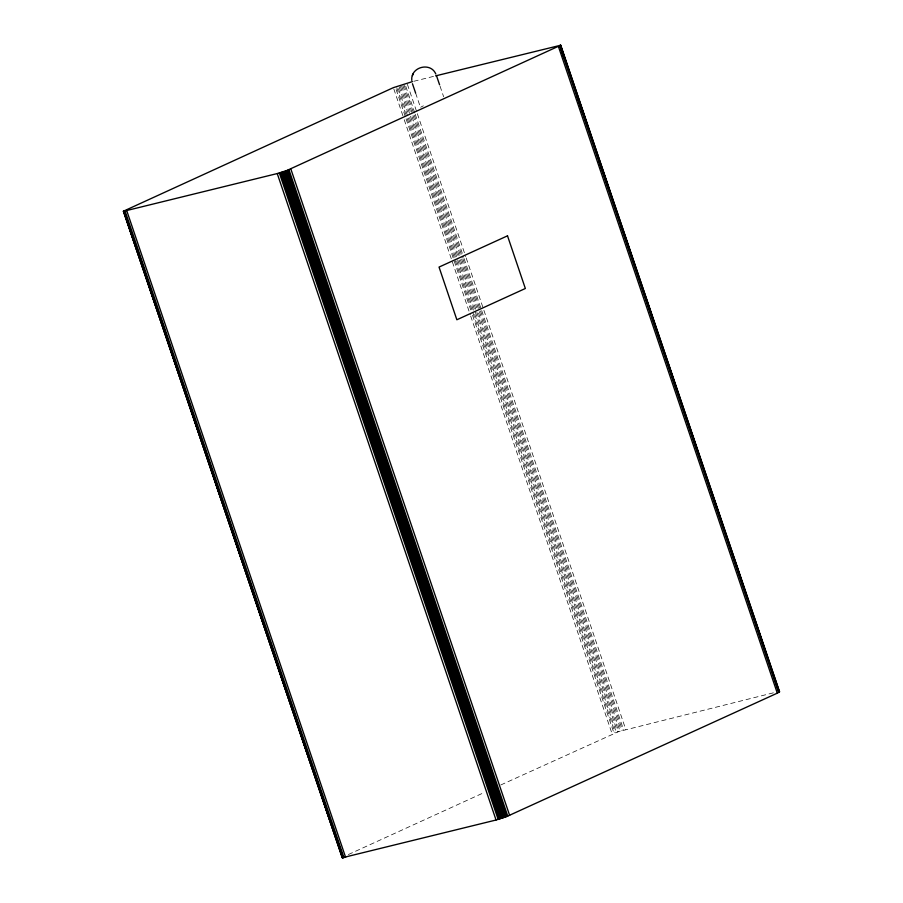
<?xml version="1.0" encoding="UTF-8"?>
<svg xmlns="http://www.w3.org/2000/svg" width="903" height="903" viewBox="0 0 903 903"><rect width="100%" height="100%" fill="white"/><g stroke="black" fill="none" stroke-linecap="round" stroke-linejoin="round"><path stroke-width="0.68" stroke-dasharray="4.51 3.39" d="M348.355 854.543L484.121 792.563M500.77 784.967L618.747 731.554L776.185 692.127M413.777 81.293L434.298 76.202M440.043 86.146L443.644 96.779M415.617 93.054L420.561 107.683M407.4 84.329L416.893 112.367M417.344 113.71L465.722 256.621M466.174 257.953L625.756 729.443M405.74 86.225L414.782 112.943M415.233 114.275L463.6 257.186M464.063 258.529L481.231 309.277M481.694 310.609L623.646 730.008M404.115 85.232L462.438 257.536M462.889 258.868L480.069 309.627M480.52 310.959L622.472 730.346M402.896 85.616L461.219 257.908M461.67 259.251L621.253 730.73M401.643 86.022L410.233 111.396M412.039 116.735L459.966 258.314M460.417 259.658L476.694 307.731M478.5 313.081L620 731.137M400.39 86.44L458.701 258.743M459.153 260.075L618.747 731.554M399.137 86.88L407.727 112.254M409.533 117.593L617.494 731.994M398.381 88.652L407.874 116.701M408.325 118.045L456.252 259.624M456.704 260.956L474.335 313.048M474.786 314.379L616.286 732.435M396.778 87.76L406.722 117.142M407.174 118.474L615.135 732.875M396.146 89.521L405.639 117.571M406.09 118.903L470.745 309.91M472.551 315.249L614.051 733.304M393.832 88.991L403.776 118.372M404.228 119.704L470.237 314.707M470.689 316.05L612.189 734.105M420.719 107.31A12.687 1.174 -18.7 0 1 423.383 105.843"/><path stroke-width="1.35" d="M411.824 80.502C410.131 67.104 430.46 61.517 435.81 73.978M413.213 73.809L412.468 75.604M779.018 691.596L779.571 691.8L777.302 693.154L506.673 816.572L496.052 820.014L342.26 857.771L123.429 211.2L393.381 87.647L412.411 81.631M435.664 75.863L560.74 45.229L286.714 170.565L277.244 173.557L123.451 211.325M560.763 45.342L779.571 691.8M560.56 45.161L779.424 691.98M560.21 45.15L778.567 690.264M560.311 45.748L779.12 692.206M560.165 46.538L564.228 58.56M577.344 97.287L582.311 111.983M599.039 161.4L602.211 170.746M620.745 225.513L622.099 229.52M559.849 46.03L778.657 692.477M558.483 46.696L777.302 693.154M436.431 75.502L439.592 84.814M412.457 83.742L415.617 93.054M290.811 168.895L509.619 815.353M288.949 169.696L507.757 816.143M287.865 170.125L506.673 816.572M286.714 170.565L505.522 817.012M285.506 171.006L504.314 817.452M284.253 171.446L503.073 817.892M283 171.863L501.808 818.321M281.747 172.27L500.555 818.716M280.528 172.654L499.336 819.1M279.354 172.992L498.163 819.45M277.244 173.557L496.052 820.014M126.815 210.873L345.623 857.319M125.122 211.246L343.941 857.692M124.479 211.347L343.287 857.805M123.88 210.794L342.79 857.85M123.576 211.02L342.384 857.478M123.429 211.2L342.44 857.839M507.509 235.83L439.039 267.085L456.862 319.764L525.343 288.497L507.509 235.83"/></g></svg>
